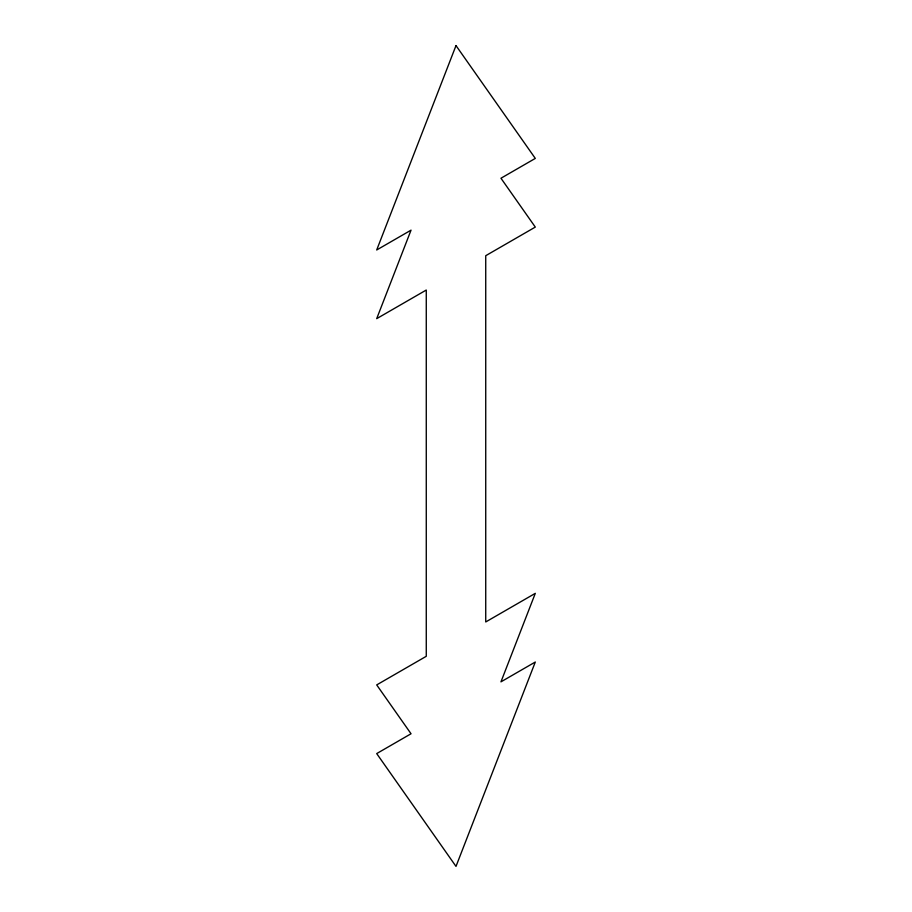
<?xml version="1.0" encoding="UTF-8"?>
<svg xmlns="http://www.w3.org/2000/svg" width="912" height="912" viewBox="0 0 912 912"><rect width="100%" height="100%" fill="white"/><g stroke="black" fill="none" stroke-linecap="round" stroke-linejoin="round"><path stroke-width="1.37" d="M456 45.6L376.702 249.979L411.038 230.155L376.702 318.653L426.269 290.039L426.269 656.298L376.702 684.912L411.038 733.761L376.702 753.586L456 866.4L535.298 662.021L500.962 681.845L535.298 593.347L485.731 621.961L485.731 255.702L535.298 227.088L500.962 178.239L535.298 158.414L456 45.6"/></g></svg>
